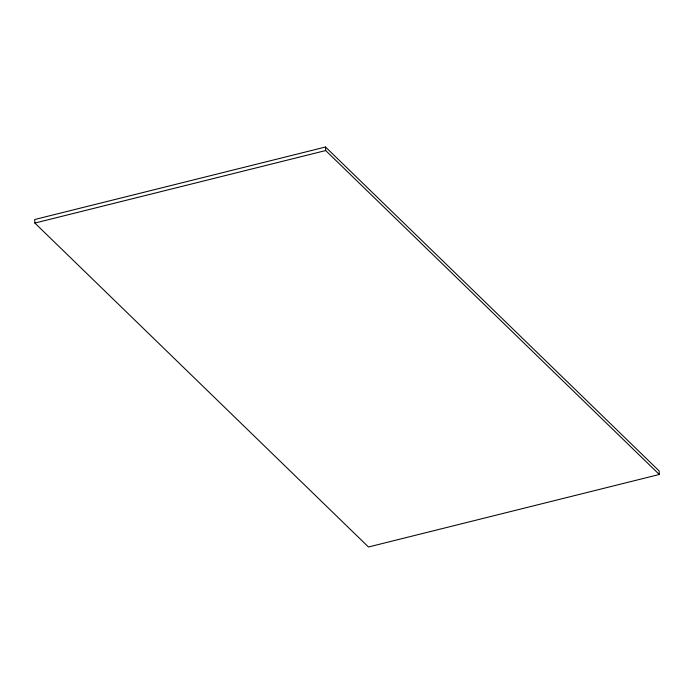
<?xml version="1.0" encoding="UTF-8"?>
<svg xmlns="http://www.w3.org/2000/svg" width="694" height="694" viewBox="0 0 694 694"><rect width="100%" height="100%" fill="white"/><g stroke="black" fill="none" stroke-linecap="round" stroke-linejoin="round"><path stroke-width="1.04" d="M325.529 147.007L34.7 219.512L34.865 223.06L368.471 546.993L659.3 474.488L659.135 470.94L325.529 147.007L325.694 150.546L659.3 474.488M34.865 223.06L325.694 150.546"/></g></svg>
